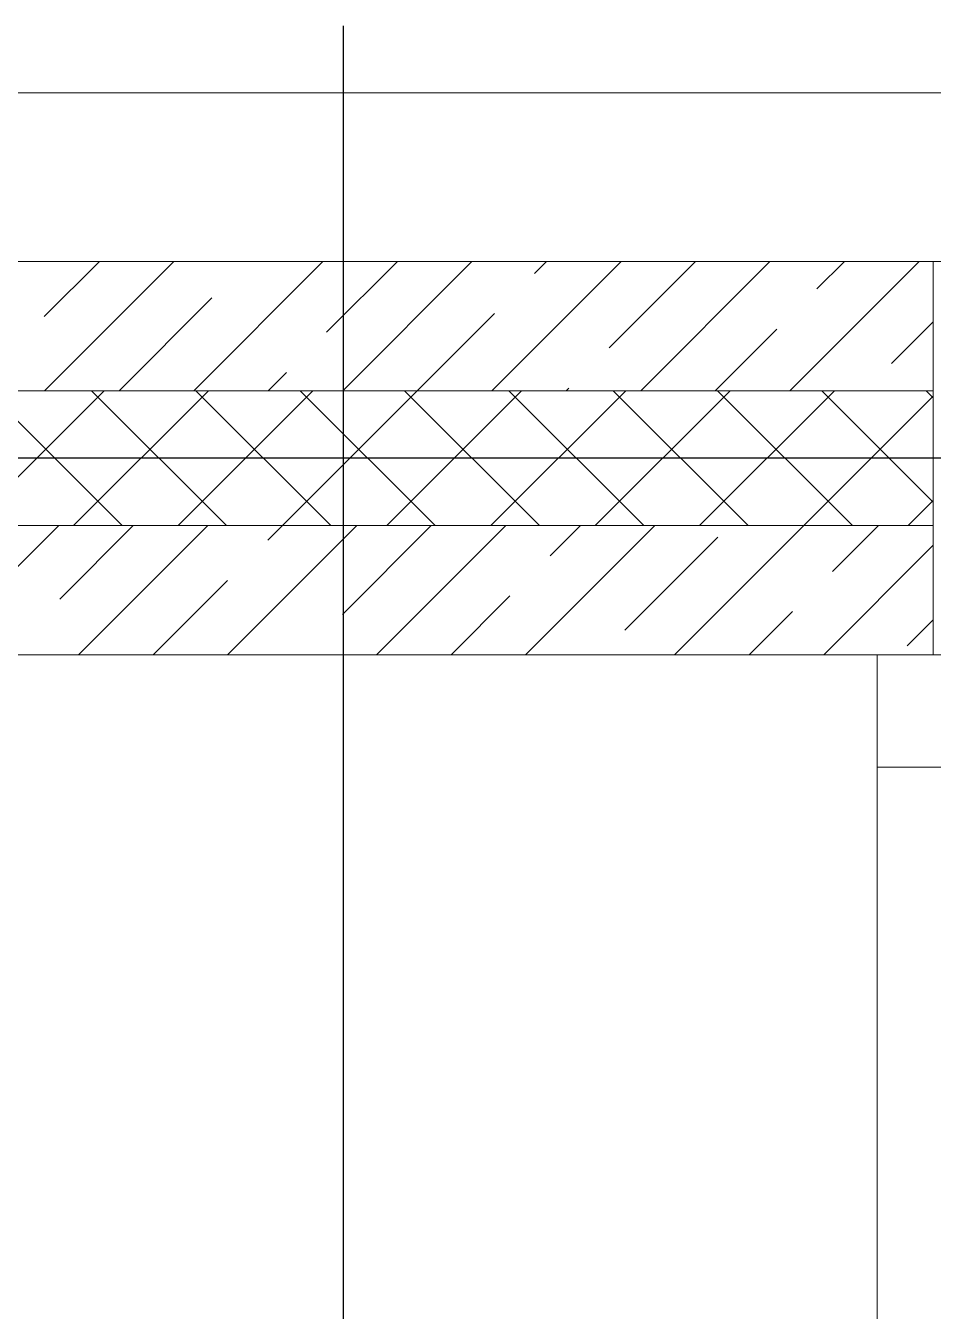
# Model space of a CAD drawing. Header units: inches. Extents: x -19662 to 10260, y -11808 to 5048.
# Drawn here: x -5033 to -4226, y 577 to 1721 of the extents above; entities that cross this region are included whole.
import ezdxf

# ---------------------------------------------------------------- set-up
doc = ezdxf.new("R2010")
doc.units = ezdxf.units.IN
doc.header["$MEASUREMENT"] = 0
doc.linetypes.add('CONTI', pattern=[0])
doc.linetypes.add('GOST2.303 5', pattern=[24, 20, -1.5, 1, -1.5])
doc.layers.add('axis_dim', color=40, linetype='CONTI')
for name, color, linetype, lineweight in [('doors_windows', 4, 'Continuous', 5), ('furniture', 36, 'Continuous', 0), ('stair1', 7, 'Continuous', 15), ('Wall2', 40, 'Continuous', 5)]:
    doc.layers.add(name, color=color, linetype=linetype, lineweight=lineweight)

msp = doc.modelspace()

# ---------------------------------------------------------------- linework, layer by layer
at = {"layer": 'axis_dim', "linetype": 'GOST2.303 5', "lineweight": 25, "ltscale": 100}
for points in [[(-4750.6, 1720.7), (-4750.6, 1336)], [(-3500.6, 1336), (-9250.6, 1336)], [(-4750.6, 1336), (-4750.6, -2264)]]:
    msp.add_lwpolyline(points, dxfattribs=at)
at = {"layer": 'doors_windows', "lineweight": 20, "ltscale": 50}
msp.add_lwpolyline([(-4225.6, 1511), (-3625.6, 1511), (-3625.6, 1161), (-4225.6, 1161)], close=True, dxfattribs=at)
at = {"layer": 'furniture'}
for points in [[(-2345.6, -1264), (-2345.6, 1161), (-4275.6, 1161), (-4275.6, 561), (-2945.6, 560.9), (-2945.6, -1263.9), (-2345.6, -1263.9)], [(-4275.6, 1061), (-4275.6, 1061), (-2445.6, 1061), (-2445.6, -1263.9)]]:
    msp.add_lwpolyline(points, dxfattribs=at)
at = {"layer": 'stair1', "ltscale": 75}
msp.add_lwpolyline([(-13825.6, 1661), (-2250.4, 1661)], dxfattribs=at)
at = {"layer": 'Wall2', "ltscale": 100}
for points in [[(-4225.6, 1511), (-13825.6, 1511)], [(-5016.5, 1462), (-4967.5, 1511)], [(-5016.2, 1396), (-4901.2, 1511)], [(-4883.6, 1396), (-4768.6, 1511)], [(-4765.3, 1448.1), (-4702.3, 1511)], [(-4751, 1396), (-4636, 1511)], [(-4618.4, 1396), (-4503.4, 1511)], [(-4580.3, 1500.4), (-4569.7, 1511)], [(-4514, 1434.1), (-4437.2, 1511)], [(-4485.9, 1396), (-4370.9, 1511)], [(-4353.3, 1396), (-4238.3, 1511)], [(-4329.1, 1486.5), (-4304.6, 1511)], [(-4225.6, 1396), (-4225.6, 1511)], [(-4949.9, 1396), (-4867.4, 1478.5)], [(-4684.7, 1396), (-4616.1, 1464.6)], [(-4262.8, 1420.2), (-4225.6, 1457.4)], [(-4419.6, 1396), (-4364.9, 1450.7)], [(-4817.3, 1396), (-4801.1, 1412.3)], [(-13710.6, 1396), (-4225.6, 1396)], [(-13710.6, 1396), (-4225.6, 1396)], [(-5083.2, 1276), (-4963.2, 1396)], [(-4947.2, 1276), (-5067.2, 1396)], [(-4990.4, 1276), (-4870.4, 1396)], [(-4854.4, 1276), (-4974.4, 1396)], [(-4897.5, 1276), (-4777.5, 1396)], [(-4761.6, 1276), (-4881.6, 1396)], [(-4804.7, 1276), (-4684.7, 1396)], [(-4668.8, 1276), (-4788.8, 1396)], [(-4711.9, 1276), (-4591.9, 1396)], [(-4576, 1276), (-4696, 1396)], [(-4619.1, 1276), (-4499.1, 1396)], [(-4483.2, 1276), (-4603.2, 1396)], [(-4552.2, 1396), (-4549.8, 1398.3)], [(-4526.3, 1276), (-4406.3, 1396)], [(-4390.4, 1276), (-4510.4, 1396)], [(-4433.5, 1276), (-4313.5, 1396)], [(-4297.6, 1276), (-4417.6, 1396)], [(-4225.6, 1296.8), (-4324.7, 1396)], [(-4225.6, 1389.7), (-4231.9, 1396)], [(-4225.6, 1396), (-4225.6, 1276)], [(-4340.7, 1276), (-4225.6, 1391.1)], [(-4247.9, 1276), (-4225.6, 1298.3)], [(-4225.6, 1276), (-13590.6, 1276)], [(-4225.6, 1276), (-13590.6, 1276)], [(-5118.6, 1161), (-5003.6, 1276)], [(-5002.6, 1210.7), (-4937.3, 1276)], [(-4986, 1161), (-4871, 1276)], [(-4853.4, 1161), (-4738.4, 1276)], [(-4817.6, 1263.1), (-4804.7, 1276)], [(-4751.3, 1196.8), (-4672.2, 1276)], [(-4720.9, 1161), (-4605.9, 1276)], [(-4588.3, 1161), (-4473.3, 1276)], [(-4566.4, 1249.2), (-4539.6, 1276)], [(-4455.7, 1161), (-4340.7, 1276)], [(-4315.2, 1235.3), (-4274.4, 1276)], [(-4225.6, 1161), (-4225.6, 1276)], [(-4500.1, 1182.9), (-4417.2, 1265.8)], [(-4323.1, 1161), (-4225.6, 1258.5)], [(-4919.7, 1161), (-4853.4, 1227.3)], [(-4654.6, 1161), (-4602.2, 1213.4)], [(-4389.4, 1161), (-4350.9, 1199.5)], [(-4248.9, 1169), (-4225.6, 1192.2)], [(-13475.6, 1161), (-4225.6, 1161)], [(-4787.2, 1161), (-4787.1, 1161)]]:
    msp.add_lwpolyline(points, dxfattribs=at)

doc.saveas('drawing.dxf')
